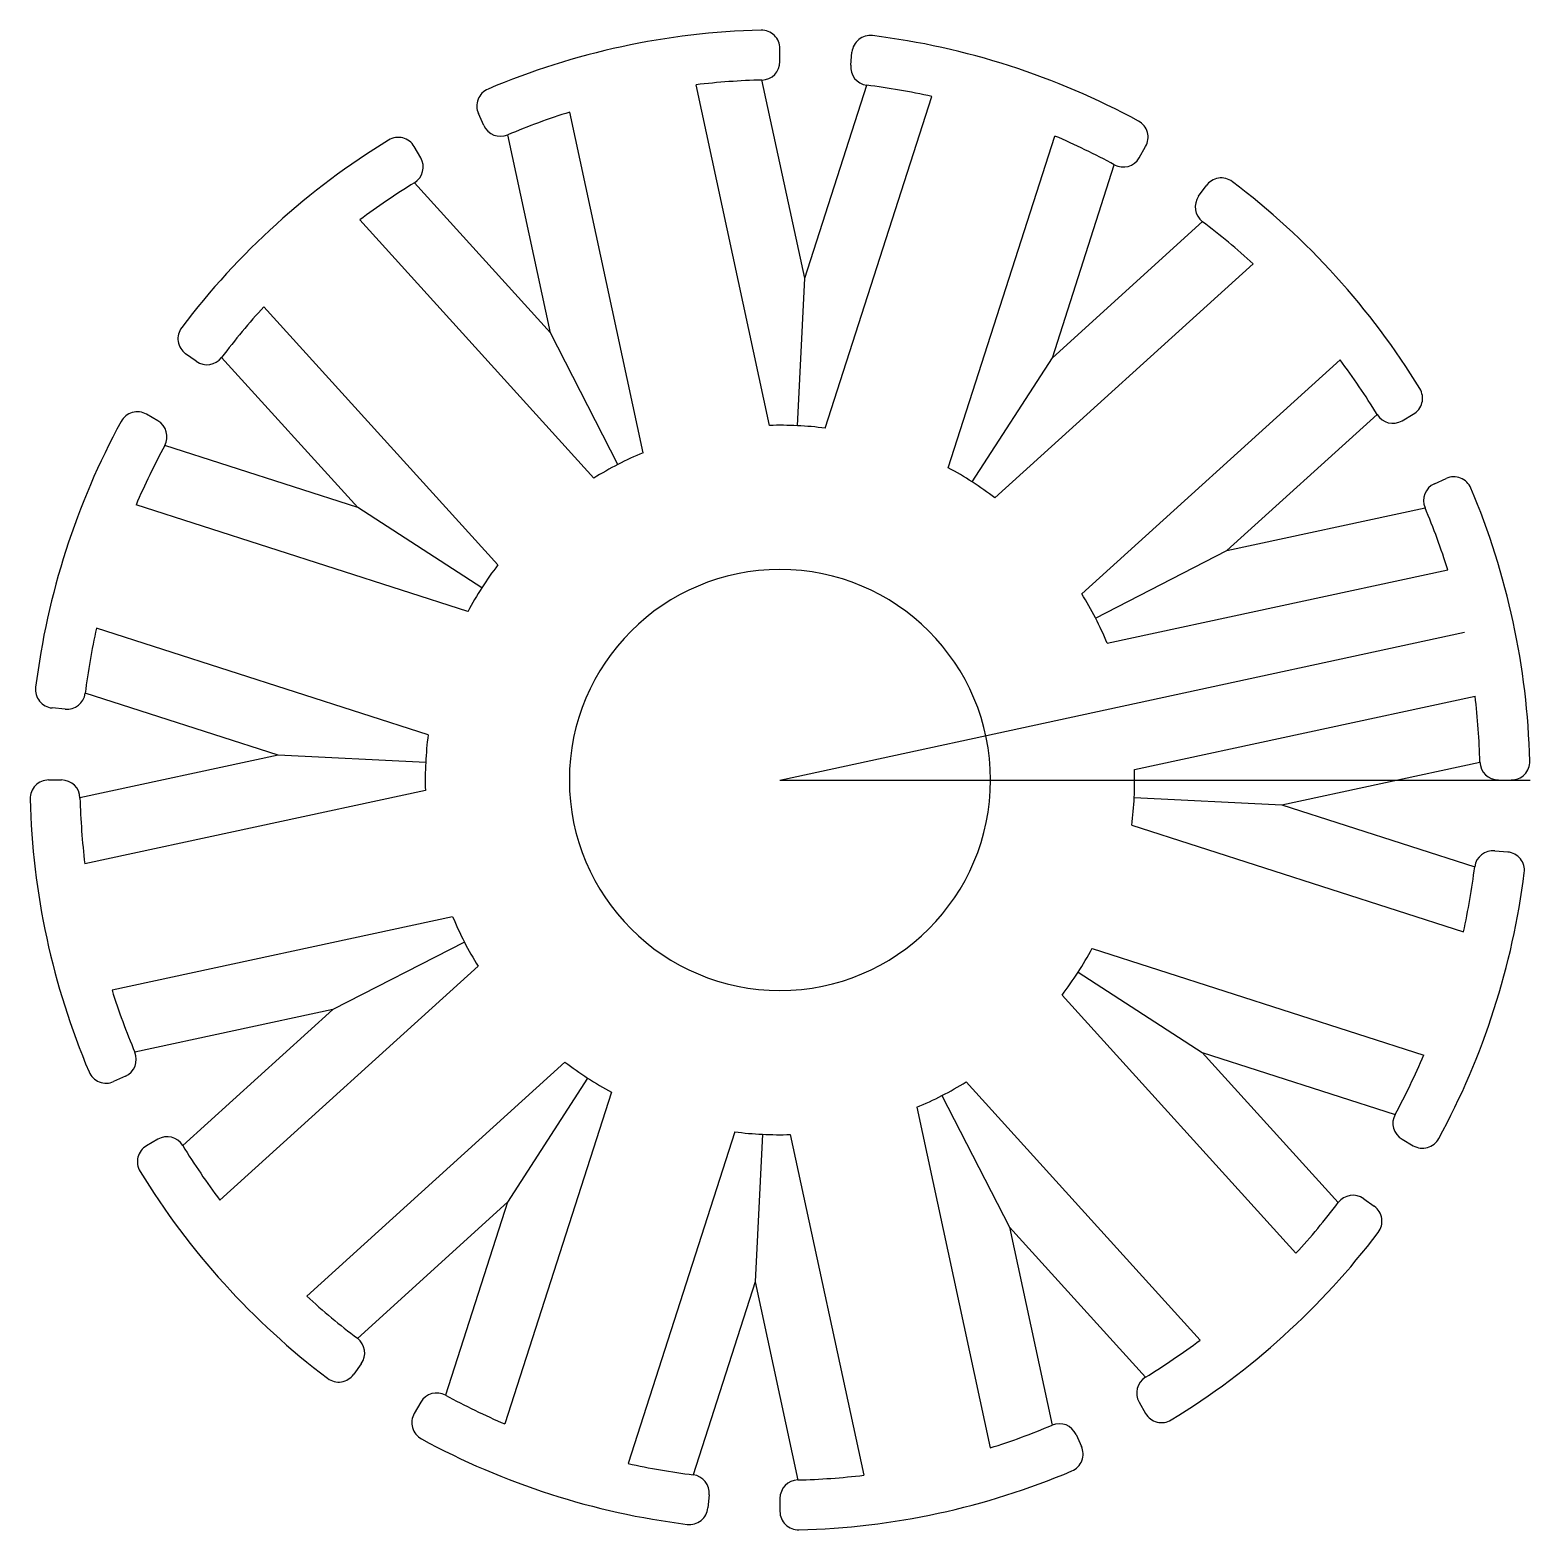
# Model space of a CAD drawing. Extents: x 1 to 279, y 844 to 1122.
import ezdxf

# ---------------------------------------------------------------- set-up
doc = ezdxf.new("R2010")
doc.units = 0
doc.layers.get('0').update_dxf_attribs({"linetype": 'CONTINUOUS'})

msp = doc.modelspace()

# ---------------------------------------------------------------- linework, layer by layer
at = {"color": 7}
for points in [[(139.87024, 1115.795562), (139.87024, 1118.187091)], [(152.97843, 1115.143353), (153.21446, 1117.534858)], [(144.46015, 1075.665342), (136.53442, 1112.371362)], [(137.95246, 1048.362285), (124.33413, 1111.483615)], [(144.46015, 1075.665342), (155.9611, 1111.411135)], [(148.24793, 1047.854999), (168.01437, 1109.327636)], [(114.52459, 1043.307525), (100.9063, 1106.428833)], [(84.973801, 1103.946736), (83.98529, 1106.138962)], [(97.33744, 1065.501443), (89.424095, 1102.207464)], [(171.06433, 1040.517412), (190.83094, 1101.990061)], [(73.298281, 1097.94985), (72.099603, 1100.033362)], [(206.4422, 1097.94985), (207.64088, 1100.033362)], [(190.35299, 1060.89959), (201.84189, 1096.663506)], [(97.33744, 1065.501443), (72.1208, 1093.329897)], [(217.47074, 1090.847801), (218.86799, 1092.786365)], [(105.35443, 1038.596959), (62.000336, 1086.445239)], [(190.35299, 1060.89959), (218.18658, 1086.119135)], [(179.72649, 1034.91911), (227.58142, 1078.27425)], [(143.11017, 1048.30794), (144.46015, 1075.665342)], [(143.11017, 1048.30794), (144.46015, 1075.665342)], [(87.592559, 1022.508645), (44.238477, 1070.356922)], [(109.8471, 1041.133423), (97.33744, 1065.501443)], [(109.8471, 1041.133423), (97.33744, 1065.501443)], [(31.678622, 1060.247356), (29.730398, 1061.642413)], [(61.611345, 1033.125492), (36.404126, 1060.972057)], [(175.50521, 1037.890381), (190.35299, 1060.89959)], [(175.50521, 1037.890381), (190.35299, 1060.89959)], [(195.81789, 1017.163985), (243.67263, 1060.519128)], [(24.564267, 1049.21381), (22.48814, 1050.427685)], [(222.71894, 1025.190018), (250.54401, 1050.39144)], [(255.17622, 1049.21381), (257.25235, 1050.427685)], [(61.611345, 1033.125492), (25.860601, 1044.611968)], [(261.16997, 1037.546141), (263.35425, 1038.542614)], [(82.004825, 1013.848475), (20.531591, 1033.614644)], [(84.628657, 1018.287275), (61.611345, 1033.125492)], [(84.628657, 1018.287275), (61.611345, 1033.125492)], [(198.35166, 1012.670845), (222.71894, 1025.190018), (259.42722, 1033.089247)], [(198.35166, 1012.670845), (222.71894, 1025.190018)], [(200.52564, 1007.996525), (263.64613, 1021.620885)], [(74.668354, 991.020455), (13.19512, 1010.786615)], [(139.87024, 982.650175), (266.71548, 1010.025695)], [(46.854699, 987.233885), (11.10776, 998.738485)], [(205.58016, 984.570625), (268.70084, 998.194965)], [(7.373303, 995.767215), (4.987542, 996.002765)], [(46.854699, 987.233885), (10.149143, 979.316565)], [(74.212147, 985.893205), (46.854699, 987.233885)], [(74.212147, 985.893205), (46.854699, 987.233885)], [(205.52834, 979.407155), (232.8858, 978.066435), (269.59133, 985.983785)], [(6.726495, 982.650175), (4.328957, 982.650175)], [(139.87024, 982.650175), (278.87855, 982.650175)], [(273.01398, 982.650175), (275.41153, 982.650175)], [(74.160329, 980.729715), (11.039637, 967.123485)], [(205.52834, 979.407155), (232.8858, 978.066435)], [(232.8858, 978.066435), (268.63272, 966.561845)], [(205.07213, 974.279875), (266.54535, 954.513715)], [(272.36717, 969.551225), (274.75294, 969.315695)], [(79.214853, 957.303805), (16.094343, 943.679455)], [(81.388818, 952.629505), (57.021544, 940.110325)], [(81.388818, 952.629505), (57.021544, 940.110325)], [(197.73566, 951.451845), (259.20889, 931.685685)], [(83.922602, 948.136365), (36.067858, 904.781215)], [(195.11183, 947.013075), (218.12914, 932.174855)], [(195.11183, 947.013075), (218.12914, 932.174855)], [(192.14794, 942.791695), (235.50202, 894.943415)], [(57.021544, 940.110325), (20.31327, 932.211085)], [(57.021544, 940.110325), (29.196464, 914.908885)], [(218.12914, 932.174855), (243.33637, 904.328265)], [(218.12914, 932.174855), (253.87987, 920.688375)], [(100.01399, 930.381215), (52.159068, 887.026075)], [(18.570512, 927.754185), (16.386222, 926.775835)], [(104.23528, 927.409945), (89.387498, 904.400745)], [(104.23528, 927.409945), (89.387498, 904.400745)], [(174.38606, 926.703365), (217.74015, 878.855095)], [(108.67615, 924.782915), (88.909548, 863.310285)], [(169.89338, 924.166915), (182.40305, 899.798895)], [(169.89338, 924.166915), (182.40305, 899.798895)], [(165.21589, 921.992825), (178.83418, 858.871505)], [(131.49256, 917.445325), (111.72611, 855.972705)], [(24.564267, 916.086515), (22.48814, 914.872645)], [(136.63031, 916.992395), (135.28033, 889.634985)], [(136.63031, 916.992395), (135.28033, 889.634985)], [(141.78803, 916.938055), (155.40635, 853.816725)], [(255.17622, 916.086515), (257.25235, 914.872645)], [(89.387498, 904.400745), (61.553911, 879.181215)], [(89.387498, 904.400745), (77.89859, 868.636825)], [(248.06186, 905.052975), (250.01009, 903.657925)], [(182.40305, 899.798895), (190.31639, 863.092875)], [(182.40305, 899.798895), (207.61969, 871.970455)], [(135.28033, 889.634985), (123.77939, 853.889195)], [(135.28033, 889.634985), (143.20607, 852.928965)], [(62.269748, 874.452545), (60.872498, 872.513975)], [(73.298281, 867.350475), (72.099603, 865.266965)], [(206.4422, 867.350475), (207.64088, 865.266965)], [(194.76669, 861.353605), (195.7552, 859.161375)], [(126.76205, 850.156995), (126.52603, 847.765465)], [(139.87024, 849.504765), (139.87024, 847.113255)]]:
    msp.add_lwpolyline(points, dxfattribs=at)
msp.add_lwpolyline([(178.90212, 982.650745)], close=True, dxfattribs=at)
for points in [[(136.35992, 1121.611759), (118.962778, 1121.172308), (101.802846, 1117.470117), (85.772093, 1110.697624)], [(138.836653, 1120.640428), (138.175764, 1121.284819), (137.282681, 1121.63507), (136.35992, 1121.611759)], [(139.87024, 1118.189067), (139.870242, 1119.112103), (139.497541, 1119.996037), (138.836653, 1120.640428)], [(157.04469, 1120.591072), (156.128711, 1120.705112), (155.20549, 1120.444486), (154.484372, 1119.868294)], [(206.31223, 1104.749646), (191.026127, 1113.067447), (174.314051, 1118.441028), (157.04469, 1120.591072)], [(154.484372, 1119.868294), (153.763255, 1119.292101), (153.305339, 1118.44916), (153.21446, 1117.530614)], [(136.5344, 1112.368989), (138.390448, 1112.416714), (139.870246, 1113.935024), (139.87024, 1115.791645)], [(152.97842, 1115.144826), (152.795631, 1113.29723), (154.118754, 1111.640619), (155.96108, 1111.410399)], [(136.5344, 1112.368989), (132.455903, 1112.264122), (128.38462, 1111.966971), (124.33412, 1111.478529)], [(85.772093, 1110.697624), (84.921812, 1110.338404), (84.252596, 1109.651092), (83.916194, 1108.791543)], [(168.01441, 1109.323146), (164.03168, 1110.207987), (160.009435, 1110.904512), (155.96108, 1111.410399)], [(83.916194, 1108.791543), (83.579793, 1107.931994), (83.604708, 1106.973032), (83.98529, 1106.13211)], [(100.90625, 1106.424039), (97.014669, 1105.199015), (93.183028, 1103.791146), (89.424095, 1102.205125)], [(84.973783, 1103.947929), (85.739303, 1102.256474), (87.713483, 1101.483358), (89.424095, 1102.205125)], [(207.971468, 1102.670098), (207.721326, 1103.558599), (207.123023, 1104.308461), (206.31223, 1104.749646)], [(67.348207, 1101.239392), (52.501575, 1092.160435), (39.491777, 1080.374465), (28.995058, 1066.494115)], [(69.978791, 1101.636524), (69.084245, 1101.864147), (68.135686, 1101.720946), (67.348207, 1101.239392)], [(72.099603, 1100.030368), (71.638078, 1100.829739), (70.873337, 1101.408901), (69.978791, 1101.636524)], [(201.84184, 1096.657929), (198.257323, 1098.606307), (194.582911, 1100.384557), (190.83085, 1101.986752)], [(207.64086, 1100.030368), (208.102396, 1100.82974), (208.22161, 1101.781598), (207.971468, 1102.670098)], [(72.120781, 1093.32218), (73.70429, 1094.291509), (74.226666, 1096.346266), (73.298353, 1097.954141)], [(201.84184, 1096.657929), (203.473083, 1095.771259), (205.513791, 1096.346265), (206.44212, 1097.954141)], [(72.120781, 1093.32218), (68.641143, 1091.192147), (65.263898, 1088.8992), (62.000299, 1086.45098)], [(221.136709, 1094.177711), (220.2241, 1094.039261), (219.406054, 1093.538203), (218.86807, 1092.788154)], [(223.71541, 1093.52353), (222.979168, 1094.08027), (222.049318, 1094.31616), (221.136709, 1094.177711)], [(258.46143, 1055.171201), (249.382279, 1070.017515), (237.596057, 1083.027035), (223.71541, 1093.52353)], [(217.47072, 1090.840049), (216.388599, 1089.331371), (216.706141, 1087.235149), (218.18654, 1086.114633)], [(227.58137, 1078.280482), (224.574659, 1081.038099), (221.439566, 1083.652387), (218.18654, 1086.114633)], [(44.238459, 1070.359985), (41.480778, 1067.353339), (38.866429, 1064.218314), (36.404126, 1060.965358)], [(28.995058, 1066.494115), (28.438298, 1065.757889), (28.202397, 1064.828053), (28.340848, 1063.915458)], [(28.340848, 1063.915458), (28.479299, 1063.002863), (28.980372, 1062.18483), (29.730442, 1061.646856)], [(31.678604, 1060.249578), (33.187309, 1059.167472), (35.283578, 1059.484996), (36.404126, 1060.965358)], [(250.54405, 1050.398724), (248.41397, 1053.87829), (246.120973, 1057.255467), (243.6727, 1060.518999)], [(258.858568, 1052.540684), (259.086194, 1053.435207), (258.94299, 1054.383742), (258.46143, 1055.171201)], [(22.488073, 1050.419922), (21.688684, 1050.881437), (20.736811, 1051.00064), (19.848298, 1050.750501)], [(257.25239, 1050.419922), (258.051772, 1050.881439), (258.630942, 1051.646162), (258.858568, 1052.540684)], [(17.768722, 1049.0913), (9.450736, 1033.805529), (4.077031, 1017.093814), (1.926932, 999.824825)], [(19.848298, 1050.750501), (18.959785, 1050.500361), (18.209913, 1049.902071), (17.768722, 1049.0913)], [(25.86059, 1044.621006), (26.747279, 1046.252215), (26.172258, 1048.29288), (24.564346, 1049.221188)], [(148.24793, 1047.851246), (144.834694, 1048.289801), (141.392291, 1048.459668), (137.95246, 1048.35928)], [(148.24793, 1047.851246), (144.834694, 1048.289801), (141.392291, 1048.459668), (137.95246, 1048.35928)], [(148.24793, 1047.851246), (144.834694, 1048.289801), (141.392291, 1048.459668), (137.95246, 1048.35928)], [(148.24793, 1047.851246), (144.834694, 1048.289801), (141.392291, 1048.459668), (137.95246, 1048.35928)], [(250.54405, 1050.398724), (251.513404, 1048.815241), (253.568218, 1048.29288), (255.17613, 1049.221188)], [(25.86059, 1044.621006), (23.912172, 1041.036568), (22.133887, 1037.362237), (20.53166, 1033.610259)], [(114.52455, 1043.304801), (111.349333, 1041.978018), (108.283203, 1040.403961), (105.35443, 1038.597146)], [(114.52455, 1043.304801), (111.349333, 1041.978018), (108.283203, 1040.403961), (105.35443, 1038.597146)], [(114.52455, 1043.304801), (111.349333, 1041.978018), (108.283203, 1040.403961), (105.35443, 1038.597146)], [(114.52455, 1043.304801), (111.349333, 1041.978018), (108.283203, 1040.403961), (105.35443, 1038.597146)], [(179.72649, 1034.927283), (176.989822, 1037.013663), (174.093547, 1038.881936), (171.06437, 1040.514875)], [(179.72649, 1034.927283), (176.989822, 1037.013663), (174.093547, 1038.881936), (171.06437, 1040.514875)], [(179.72649, 1034.927283), (176.989822, 1037.013663), (174.093547, 1038.881936), (171.06437, 1040.514875)], [(179.72649, 1034.927283), (176.989822, 1037.013663), (174.093547, 1038.881936), (171.06437, 1040.514875)], [(261.17005, 1037.546001), (259.478555, 1036.7805), (258.705418, 1034.806361), (259.4272, 1033.095783)], [(266.013757, 1038.603592), (265.154184, 1038.939991), (264.195195, 1038.915077), (263.35425, 1038.534499)], [(267.91988, 1036.74771), (267.560657, 1037.597982), (266.87333, 1038.267193), (266.013757, 1038.603592)], [(278.83425, 986.160985), (278.394787, 1003.557748), (274.692516, 1020.717306), (267.91988, 1036.74771)], [(263.64619, 1021.613895), (262.421144, 1025.505385), (261.01325, 1029.336937), (259.4272, 1033.095783)], [(87.592559, 1022.506125), (85.506139, 1019.769517), (83.637831, 1016.873305), (82.004861, 1013.844195)], [(87.592559, 1022.506125), (85.506139, 1019.769517), (83.637831, 1016.873305), (82.004861, 1013.844195)], [(87.592559, 1022.506125), (85.506139, 1019.769517), (83.637831, 1016.873305), (82.004861, 1013.844195)], [(87.592559, 1022.506125), (85.506139, 1019.769517), (83.637831, 1016.873305), (82.004861, 1013.844195)], [(139.870235, 1021.655296), (118.323866, 1021.655296), (100.852982, 1004.196647), (100.83835, 982.650745)], [(178.90212, 982.650745), (178.887488, 1004.196647), (161.416604, 1021.655296), (139.870235, 1021.655296)], [(200.5256, 1007.995855), (199.198788, 1011.17101), (197.624696, 1014.23708), (195.81784, 1017.165795)], [(200.5256, 1007.995855), (199.198788, 1011.17101), (197.624696, 1014.23708), (195.81784, 1017.165795)], [(200.5256, 1007.995855), (199.198788, 1011.17101), (197.624696, 1014.23708), (195.81784, 1017.165795)], [(200.5256, 1007.995855), (199.198788, 1011.17101), (197.624696, 1014.23708), (195.81784, 1017.165795)], [(13.19512, 1010.794295), (12.310254, 1006.811655), (11.613707, 1002.7895), (11.107803, 998.741235)], [(1.926932, 999.824825), (1.812893, 998.908865), (2.073527, 997.985664), (2.649734, 997.264563)], [(7.373294, 995.758645), (9.220928, 995.575859), (10.877575, 996.89895), (11.107803, 998.741235)], [(269.59128, 985.986505), (269.486396, 990.064909), (269.189226, 994.136098), (268.70076, 998.186505)], [(2.649734, 997.264563), (3.225941, 996.543463), (4.068902, 996.085559), (4.987469, 995.994685)], [(74.668318, 991.028265), (74.229754, 987.615102), (74.059884, 984.172773), (74.160275, 980.733015)], [(74.668318, 991.028265), (74.229754, 987.615102), (74.059884, 984.172773), (74.160275, 980.733015)], [(74.668318, 991.028265), (74.229754, 987.615102), (74.059884, 984.172773), (74.160275, 980.733015)], [(74.668318, 991.028265), (74.229754, 987.615102), (74.059884, 984.172773), (74.160275, 980.733015)], [(205.07215, 974.273215), (205.510716, 977.686378), (205.680588, 981.128707), (205.5802, 984.568465)], [(205.07215, 974.273215), (205.510716, 977.686378), (205.680588, 981.128707), (205.5802, 984.568465)], [(205.07215, 974.273215), (205.510716, 977.686378), (205.680588, 981.128707), (205.5802, 984.568465)], [(205.07215, 974.273215), (205.510716, 977.686378), (205.680588, 981.128707), (205.5802, 984.568465)], [(269.59128, 985.986505), (269.63901, 984.130504), (271.157346, 982.650745), (273.014, 982.650745)], [(277.862898, 983.68431), (278.507302, 984.345184), (278.85756, 985.238245), (278.83425, 986.160985)], [(1.877584, 981.617179), (1.233181, 980.956306), (0.882923, 980.063244), (0.906233, 979.140505)], [(4.328991, 982.650745), (3.405938, 982.650745), (2.521987, 982.278052), (1.877584, 981.617179)], [(10.149183, 979.314985), (10.101453, 981.170985), (8.583118, 982.650745), (6.726464, 982.650745)], [(100.83835, 982.650745), (100.852982, 961.104843), (118.323866, 943.646194), (139.870235, 943.646194)], [(139.870235, 943.646194), (161.416604, 943.646194), (178.887488, 961.104843), (178.90212, 982.650745)], [(275.41149, 982.650745), (276.334544, 982.650745), (277.218495, 983.023437), (277.862898, 983.68431)], [(0.906233, 979.140505), (1.345696, 961.74374), (5.047967, 944.58418), (11.820604, 928.553775)], [(10.149183, 979.314985), (10.254063, 975.236578), (10.55123, 971.165385), (11.039693, 967.114975)], [(272.36717, 969.542825), (270.519546, 969.725607), (268.862908, 968.402528), (268.63267, 966.560255)], [(277.090737, 968.036918), (276.514531, 968.758016), (275.671574, 969.215919), (274.75301, 969.306795)], [(277.81354, 965.476665), (277.927577, 966.392622), (277.666942, 967.31582), (277.090737, 968.036918)], [(261.97176, 916.210195), (270.289742, 931.495965), (275.663444, 948.207678), (277.81354, 965.476665)], [(266.54535, 954.507175), (267.430218, 958.489822), (268.126765, 962.511983), (268.63267, 966.560255)], [(79.214872, 957.305615), (80.541686, 954.13046), (82.11578, 951.06439), (83.922638, 948.135675)], [(79.214872, 957.305615), (80.541686, 954.13046), (82.11578, 951.06439), (83.922638, 948.135675)], [(79.214872, 957.305615), (80.541686, 954.13046), (82.11578, 951.06439), (83.922638, 948.135675)], [(79.214872, 957.305615), (80.541686, 954.13046), (82.11578, 951.06439), (83.922638, 948.135675)], [(192.14792, 942.795345), (194.234334, 945.531957), (196.102636, 948.428172), (197.7356, 951.457285)], [(192.14792, 942.795345), (194.234334, 945.531957), (196.102636, 948.428172), (197.7356, 951.457285)], [(192.14792, 942.795345), (194.234334, 945.531957), (196.102636, 948.428172), (197.7356, 951.457285)], [(192.14792, 942.795345), (194.234334, 945.531957), (196.102636, 948.428172), (197.7356, 951.457285)], [(16.094283, 943.687585), (17.31933, 939.796094), (18.727224, 935.964541), (20.313275, 932.205695)], [(18.570425, 927.755485), (20.261916, 928.520985), (21.035052, 930.495119), (20.313275, 932.205695)], [(253.87987, 920.680465), (255.828291, 924.264907), (257.60658, 927.939242), (259.20881, 931.691225)], [(11.820604, 928.553775), (12.179829, 927.703508), (12.867155, 927.034301), (13.726725, 926.697904)], [(100.01398, 930.374195), (102.750648, 928.287816), (105.646923, 926.419543), (108.6761, 924.786605)], [(100.01398, 930.374195), (102.750648, 928.287816), (105.646923, 926.419543), (108.6761, 924.786605)], [(100.01398, 930.374195), (102.750648, 928.287816), (105.646923, 926.419543), (108.6761, 924.786605)], [(100.01398, 930.374195), (102.750648, 928.287816), (105.646923, 926.419543), (108.6761, 924.786605)], [(13.726725, 926.697904), (14.586294, 926.361507), (15.545279, 926.38642), (16.386222, 926.766995)], [(165.21591, 921.996685), (168.391131, 923.323473), (171.457264, 924.897534), (174.38604, 926.704355)], [(165.21591, 921.996685), (168.391131, 923.323473), (171.457264, 924.897534), (174.38604, 926.704355)], [(165.21591, 921.996685), (168.391131, 923.323473), (171.457264, 924.897534), (174.38604, 926.704355)], [(165.21591, 921.996685), (168.391131, 923.323473), (171.457264, 924.897534), (174.38604, 926.704355)], [(253.87987, 920.680465), (252.993185, 919.049252), (253.568213, 917.008588), (255.17613, 916.080285)], [(131.49254, 917.450225), (134.905776, 917.011671), (138.348179, 916.841806), (141.78801, 916.942195)], [(131.49254, 917.450225), (134.905776, 917.011671), (138.348179, 916.841806), (141.78801, 916.942195)], [(131.49254, 917.450225), (134.905776, 917.011671), (138.348179, 916.841806), (141.78801, 916.942195)], [(131.49254, 917.450225), (134.905776, 917.011671), (138.348179, 916.841806), (141.78801, 916.942195)], [(22.488073, 914.881575), (21.688685, 914.420059), (21.109511, 913.655332), (20.881884, 912.760804)], [(29.196424, 914.902775), (28.227062, 916.486247), (26.17225, 917.008596), (24.564346, 916.080285)], [(29.196424, 914.902775), (31.326501, 911.4232), (33.619496, 908.046015), (36.067767, 904.782475)], [(257.25239, 914.881575), (258.05178, 914.420053), (259.003658, 914.300847), (259.892176, 914.550986)], [(259.892176, 914.550986), (260.780693, 914.801126), (261.530569, 915.399419), (261.97176, 916.210195)], [(20.881884, 912.760804), (20.654258, 911.866276), (20.797465, 910.917736), (21.279032, 910.130275)], [(21.279032, 910.130275), (30.358186, 895.28396), (42.144411, 882.274439), (56.025061, 871.777945)], [(235.50204, 894.941485), (238.259721, 897.948139), (240.874068, 901.083171), (243.33637, 904.336135)], [(248.06186, 905.051915), (246.553161, 906.134), (244.456916, 905.816477), (243.33637, 904.336135)], [(251.399622, 901.386042), (251.261172, 902.298637), (250.7601, 903.11667), (250.01003, 903.654645)], [(250.74541, 898.807385), (251.302171, 899.543611), (251.538072, 900.473446), (251.399622, 901.386042)], [(212.39226, 864.062085), (227.238894, 873.141049), (240.248693, 884.927027), (250.74541, 898.807385)], [(52.159105, 887.021015), (55.16582, 884.263398), (58.300917, 881.64911), (61.553947, 879.186865)], [(62.269748, 874.461425), (63.351889, 875.970102), (63.034355, 878.066341), (61.553947, 879.186865)], [(207.61969, 871.979295), (211.099327, 874.109332), (214.476572, 876.402282), (217.74017, 878.850505)], [(56.025061, 871.777945), (56.761302, 871.221203), (57.691154, 870.98531), (58.603765, 871.123758)], [(58.603765, 871.123758), (59.516376, 871.262206), (60.334423, 871.763265), (60.872408, 872.513315)], [(207.61969, 871.979295), (206.036188, 871.009966), (205.513814, 868.955218), (206.44212, 867.347345)], [(77.898626, 868.643545), (76.267388, 869.530213), (74.226686, 868.955212), (73.298353, 867.347345)], [(77.898626, 868.643545), (81.483144, 866.695168), (85.157557, 864.916919), (88.90962, 863.314725)], [(72.099603, 865.271115), (71.638075, 864.471742), (71.518868, 863.519886), (71.769014, 862.631389)], [(207.64086, 865.271115), (208.102384, 864.471742), (208.867125, 863.892578), (209.761672, 863.664953)], [(71.769014, 862.631389), (72.01916, 861.742893), (72.617466, 860.993036), (73.428258, 860.551855)], [(178.83422, 858.877445), (182.725802, 860.102468), (186.557445, 861.510335), (190.31638, 863.096355)], [(194.76669, 861.353545), (194.001172, 863.045001), (192.026993, 863.81812), (190.31638, 863.096355)], [(209.761672, 863.664953), (210.656219, 863.437329), (211.60478, 863.58053), (212.39226, 864.062085)], [(73.428258, 860.551855), (88.714354, 852.234052), (105.426424, 846.860466), (122.69578, 844.710415)], [(195.824301, 856.509932), (196.160707, 857.369488), (196.135789, 858.328458), (195.7552, 859.169385)], [(193.96838, 854.603845), (194.818671, 854.963062), (195.487896, 855.650376), (195.824301, 856.509932)], [(111.72606, 855.978355), (115.70879, 855.093508), (119.731034, 854.396978), (123.77939, 853.891085)], [(126.76205, 850.156645), (126.944847, 852.004246), (125.621722, 853.660865), (123.77939, 853.891085)], [(143.20607, 852.932485), (147.284568, 853.037359), (151.35585, 853.334516), (155.40635, 853.822965)], [(143.38055, 843.689715), (160.777693, 844.129164), (177.937626, 847.831354), (193.96838, 854.603845)], [(143.20607, 852.932485), (141.350025, 852.884755), (139.870232, 851.366444), (139.87024, 849.509825)], [(122.69578, 844.710415), (123.61176, 844.596375), (124.534984, 844.857003), (125.256102, 845.433198)], [(125.256102, 845.433198), (125.977219, 846.009393), (126.435134, 846.852337), (126.52601, 847.770885)], [(139.87024, 847.112425), (139.870233, 846.189388), (140.24293, 845.305451), (140.903817, 844.661056)], [(140.903817, 844.661056), (141.564704, 844.016662), (142.457787, 843.666406), (143.38055, 843.689715)]]:
    msp.add_open_spline(points, degree=3, dxfattribs=at)

doc.saveas('drawing.dxf')
